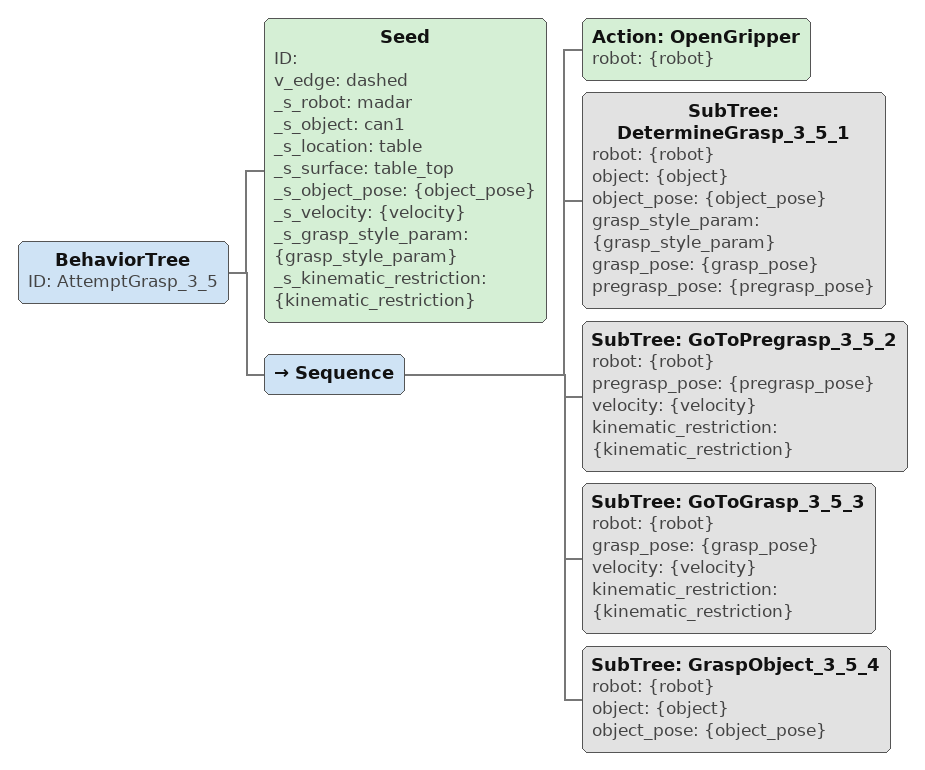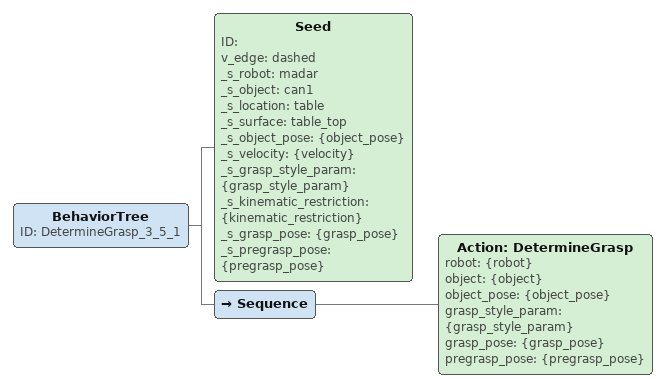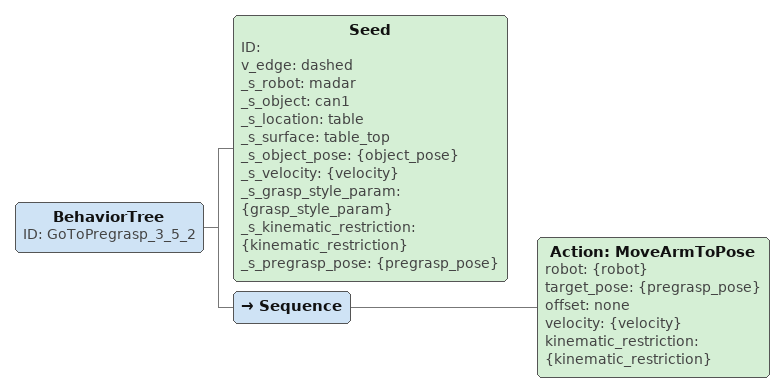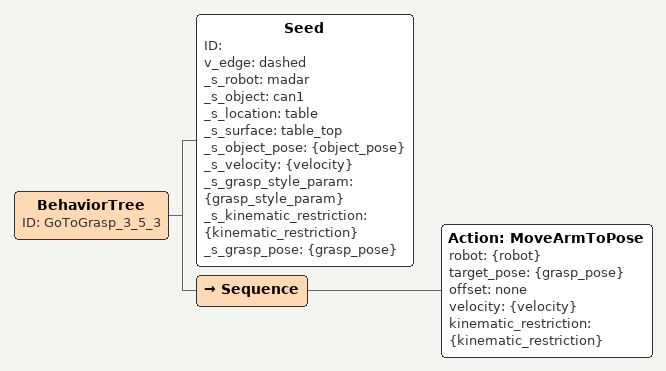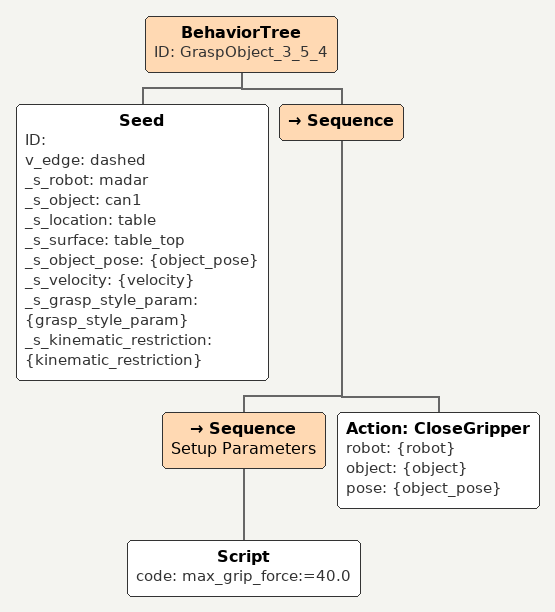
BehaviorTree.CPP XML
<BehaviorTree ID="AttemptGrasp_3_5">
    <Seed ID="" v_edge="dashed" _s_robot="madar" _s_object="can1" _s_location="table" _s_surface="table_top" _s_object_pose="{object_pose}" _s_velocity="{velocity}" _s_grasp_style_param="{grasp_style_param}" _s_kinematic_restriction="{kinematic_restriction}"/>
    <Sequence>

        <Action ID="OpenGripper" robot="{robot}"/>

        <SubTree ID="DetermineGrasp_3_5_1" robot="{robot}" object="{object}" object_pose="{object_pose}" grasp_style_param="{grasp_style_param}" grasp_pose="{grasp_pose}" pregrasp_pose="{pregrasp_pose}"/>

        <SubTree ID="GoToPregrasp_3_5_2" robot="{robot}" pregrasp_pose="{pregrasp_pose}" velocity="{velocity}" kinematic_restriction="{kinematic_restriction}"/>

        <SubTree ID="GoToGrasp_3_5_3" robot="{robot}" grasp_pose="{grasp_pose}" velocity="{velocity}" kinematic_restriction="{kinematic_restriction}"/>

        <SubTree ID="GraspObject_3_5_4" robot="{robot}" object="{object}" object_pose="{object_pose}"/>

    </Sequence>

</BehaviorTree>

<BehaviorTree ID="DetermineGrasp_3_5_1">
    <Seed ID="" v_edge="dashed" _s_robot="madar" _s_object="can1" _s_location="table" _s_surface="table_top" _s_object_pose="{object_pose}" _s_velocity="{velocity}" _s_grasp_style_param="{grasp_style_param}" _s_kinematic_restriction="{kinematic_restriction}" _s_grasp_pose="{grasp_pose}" _s_pregrasp_pose="{pregrasp_pose}"/>
    <Sequence>

        <Action ID="DetermineGrasp" robot="{robot}" object="{object}" object_pose="{object_pose}" grasp_style_param="{grasp_style_param}" grasp_pose="{grasp_pose}" pregrasp_pose="{pregrasp_pose}"/>

    </Sequence>

</BehaviorTree>

<BehaviorTree ID="GoToPregrasp_3_5_2">
    <Seed ID="" v_edge="dashed" _s_robot="madar" _s_object="can1" _s_location="table" _s_surface="table_top" _s_object_pose="{object_pose}" _s_velocity="{velocity}" _s_grasp_style_param="{grasp_style_param}" _s_kinematic_restriction="{kinematic_restriction}" _s_pregrasp_pose="{pregrasp_pose}"/>
    <Sequence>

        <Action ID="MoveArmToPose" robot="{robot}" target_pose="{pregrasp_pose}" offset="none" velocity="{velocity}" kinematic_restriction="{kinematic_restriction}"/>

    </Sequence>

</BehaviorTree>

<BehaviorTree ID="GoToGrasp_3_5_3">
    <Seed ID="" v_edge="dashed" _s_robot="madar" _s_object="can1" _s_location="table" _s_surface="table_top" _s_object_pose="{object_pose}" _s_velocity="{velocity}" _s_grasp_style_param="{grasp_style_param}" _s_kinematic_restriction="{kinematic_restriction}" _s_grasp_pose="{grasp_pose}"/>
    <Sequence>

        <Action ID="MoveArmToPose" robot="{robot}" target_pose="{grasp_pose}" offset="none" velocity="{velocity}" kinematic_restriction="{kinematic_restriction}"/>

    </Sequence>

</BehaviorTree>

<BehaviorTree ID="GraspObject_3_5_4">
    <Seed ID="" v_edge="dashed" _s_robot="madar" _s_object="can1" _s_location="table" _s_surface="table_top" _s_object_pose="{object_pose}" _s_velocity="{velocity}" _s_grasp_style_param="{grasp_style_param}" _s_kinematic_restriction="{kinematic_restriction}"/>
    <Sequence>

        <Sequence name="Setup Parameters">

            <Script code="max_grip_force:=40.0"/>

        </Sequence>

        <Action ID="CloseGripper" robot="{robot}" object="{object}" pose="{object_pose}"/>

    </Sequence>

</BehaviorTree>
